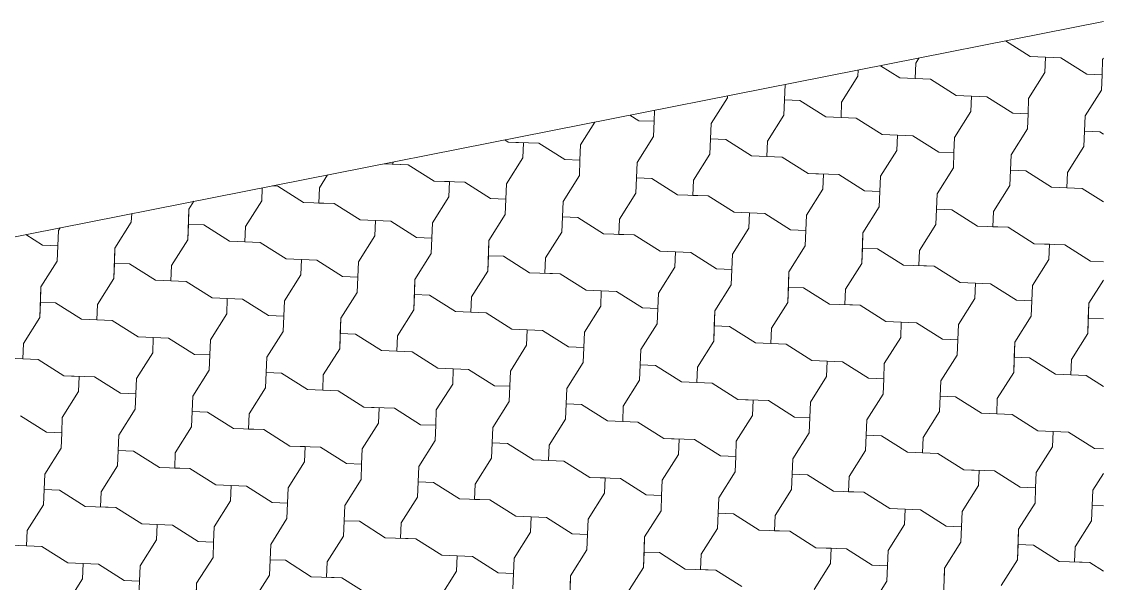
# Model space of a CAD drawing. Header units: metres. Extents: x -111189 to -108577, y -72951 to -72647.
# Drawn here: x -110723.061 to -110721.233, y -72940.274 to -72939.325 of the extents above; entities that cross this region are included whole.
import ezdxf

# ---------------------------------------------------------------- set-up
doc = ezdxf.new("R2010")
doc.units = ezdxf.units.M
doc.header["$MEASUREMENT"] = 0
doc.set_wipeout_variables(frame=1)
doc.linetypes.add('Dot & Dashed', pattern=[0.670278, 0.3175, -0.176389, 0, -0.176389])
doc.linetypes.add('Wipeout_Contour', pattern=[1, 0, -1])
doc.layers.add('Planta Piso -1_1_0', color=7, linetype='Continuous')
doc.layers.add('Planta Piso -1_1_02 - PASSEIOS', color=7, linetype='Continuous')

# ---------------------------------------------------------------- blocks, each defined once
blk = doc.blocks.new('*X139', base_point=(-110755.4355, -72968.689))
at = {"layer": 'Planta Piso -1_1_02 - PASSEIOS', "color": 253, "linetype": 'Continuous', "lineweight": 9, "ltscale": 1000}
for p, q in [((-110721.3979, -72939.3572), (-110721.3561, -72939.3835)), ((-110721.3979, -72939.3572), (-110721.3561, -72939.3835)), ((-110721.5499, -72939.3948), (-110721.5444, -72939.3861)), ((-110721.5499, -72939.3948), (-110721.5444, -72939.3861)), ((-110721.3561, -72939.3835), (-110721.3303, -72939.3845)), ((-110721.3561, -72939.3835), (-110721.3044, -72939.3856)), ((-110721.3313, -72939.4104), (-110721.3303, -72939.3845)), ((-110721.3044, -72939.3856), (-110721.2607, -72939.4132)), ((-110721.2338, -72939.3884), (-110721.2348, -72939.4142)), ((-110721.2338, -72939.3884), (-110721.2326, -72939.3865)), ((-110721.6475, -72939.4168), (-110721.6471, -72939.4063)), ((-110721.6475, -72939.4168), (-110721.6471, -72939.4063)), ((-110721.6096, -72939.3989), (-110721.5768, -72939.4196)), ((-110721.5499, -72939.3948), (-110721.551, -72939.4207)), ((-110721.5499, -72939.3948), (-110721.551, -72939.4207)), ((-110721.6751, -72939.4606), (-110721.6475, -72939.4168)), ((-110721.6751, -72939.4606), (-110721.6475, -72939.4168)), ((-110721.5768, -72939.4196), (-110721.5251, -72939.4217)), ((-110721.5251, -72939.4217), (-110721.551, -72939.4207)), ((-110721.5251, -72939.4217), (-110721.4813, -72939.4493)), ((-110721.5251, -72939.4217), (-110721.4813, -72939.4493)), ((-110721.3589, -72939.4542), (-110721.3313, -72939.4104)), ((-110721.2607, -72939.4132), (-110721.2348, -72939.4142)), ((-110721.2358, -72939.4401), (-110721.2348, -72939.4142)), ((-110721.2358, -72939.4401), (-110721.2348, -72939.4142)), ((-110721.7727, -72939.4826), (-110721.7706, -72939.4309)), ((-110721.7706, -72939.4309), (-110721.7716, -72939.4568)), ((-110721.7706, -72939.4309), (-110721.7705, -72939.4307)), ((-110721.7706, -72939.4309), (-110721.7705, -72939.4307)), ((-110721.2635, -72939.4838), (-110721.2358, -72939.4401)), ((-110721.2635, -72939.4838), (-110721.2358, -72939.4401)), ((-110721.8958, -72939.4967), (-110721.8681, -72939.453)), ((-110721.8958, -72939.4967), (-110721.8681, -72939.453)), ((-110721.8681, -72939.453), (-110721.868, -72939.45)), ((-110721.8681, -72939.453), (-110721.868, -72939.45)), ((-110721.7727, -72939.4826), (-110721.7716, -72939.4568)), ((-110721.7458, -72939.4578), (-110721.7716, -72939.4568)), ((-110721.7458, -72939.4578), (-110721.702, -72939.4854)), ((-110721.6751, -72939.4606), (-110721.6761, -72939.4865)), ((-110721.6751, -72939.4606), (-110721.6761, -72939.4865)), ((-110721.4813, -72939.4493), (-110721.4555, -72939.4503)), ((-110721.4813, -72939.4493), (-110721.4296, -72939.4514)), ((-110721.4565, -72939.4762), (-110721.4555, -72939.4503)), ((-110721.4296, -72939.4514), (-110721.3858, -72939.479)), ((-110721.3589, -72939.4542), (-110721.36, -72939.48)), ((-110722.0329, -72939.4825), (-110722.0182, -72939.4919)), ((-110721.9916, -72939.4744), (-110721.9923, -72939.4929)), ((-110721.8003, -72939.5264), (-110721.7727, -72939.4826)), ((-110721.8003, -72939.5264), (-110721.7727, -72939.4826)), ((-110721.4841, -72939.52), (-110721.4565, -72939.4762)), ((-110721.3858, -72939.479), (-110721.36, -72939.48)), ((-110721.361, -72939.5059), (-110721.36, -72939.48)), ((-110721.361, -72939.5059), (-110721.36, -72939.48)), ((-110722.1165, -72939.5328), (-110722.0921, -72939.4942)), ((-110722.0182, -72939.4919), (-110721.9923, -72939.4929)), ((-110721.9933, -72939.5188), (-110721.9923, -72939.4929)), ((-110721.9933, -72939.5188), (-110721.9923, -72939.4929)), ((-110721.8978, -72939.5484), (-110721.8958, -72939.4967)), ((-110721.8958, -72939.4967), (-110721.8968, -72939.5226)), ((-110721.702, -72939.4854), (-110721.6503, -72939.4875)), ((-110721.6503, -72939.4875), (-110721.6761, -72939.4865)), ((-110721.6503, -72939.4875), (-110721.6065, -72939.5151)), ((-110721.6503, -72939.4875), (-110721.6065, -72939.5151)), ((-110721.2655, -72939.5356), (-110721.2635, -72939.4838)), ((-110721.2635, -72939.4838), (-110721.2645, -72939.5097)), ((-110722.021, -72939.5625), (-110721.9933, -72939.5188)), ((-110722.021, -72939.5625), (-110721.9933, -72939.5188)), ((-110721.6065, -72939.5151), (-110721.5806, -72939.5161)), ((-110721.6065, -72939.5151), (-110721.5548, -72939.5172)), ((-110721.5817, -72939.542), (-110721.5806, -72939.5161)), ((-110721.5548, -72939.5172), (-110721.511, -72939.5448)), ((-110721.3886, -72939.5497), (-110721.361, -72939.5059)), ((-110721.3886, -72939.5497), (-110721.361, -72939.5059)), ((-110721.2655, -72939.5356), (-110721.2645, -72939.5097)), ((-110721.2386, -72939.5107), (-110721.2645, -72939.5097)), ((-110721.2386, -72939.5107), (-110721.2326, -72939.5145)), ((-110722.2446, -72939.5243), (-110722.2388, -72939.528)), ((-110722.2446, -72939.5243), (-110722.2388, -72939.528)), ((-110722.2388, -72939.528), (-110722.213, -72939.529)), ((-110722.2388, -72939.528), (-110722.1871, -72939.53)), ((-110722.214, -72939.5549), (-110722.213, -72939.529)), ((-110722.1871, -72939.53), (-110722.1433, -72939.5577)), ((-110722.1165, -72939.5328), (-110722.1175, -72939.5587)), ((-110721.8978, -72939.5484), (-110721.8968, -72939.5226)), ((-110721.8709, -72939.5236), (-110721.8968, -72939.5226)), ((-110721.8709, -72939.5236), (-110721.8272, -72939.5512)), ((-110721.8003, -72939.5264), (-110721.8013, -72939.5523)), ((-110721.8003, -72939.5264), (-110721.8013, -72939.5523)), ((-110721.4841, -72939.52), (-110721.4852, -72939.5458)), ((-110721.2931, -72939.5793), (-110721.2655, -72939.5356)), ((-110721.2931, -72939.5793), (-110721.2655, -72939.5356)), ((-110722.2416, -72939.5987), (-110722.214, -72939.5549)), ((-110721.9255, -72939.5922), (-110721.8978, -72939.5484)), ((-110721.9255, -72939.5922), (-110721.8978, -72939.5484)), ((-110721.8272, -72939.5512), (-110721.7755, -72939.5533)), ((-110721.7755, -72939.5533), (-110721.8013, -72939.5523)), ((-110721.7755, -72939.5533), (-110721.7317, -72939.5809)), ((-110721.7755, -72939.5533), (-110721.7317, -72939.5809)), ((-110721.6093, -72939.5858), (-110721.5817, -72939.542)), ((-110721.511, -72939.5448), (-110721.4852, -72939.5458)), ((-110721.4862, -72939.5717), (-110721.4852, -72939.5458)), ((-110721.4862, -72939.5717), (-110721.4852, -72939.5458)), ((-110721.3907, -72939.6014), (-110721.3886, -72939.5497)), ((-110721.3886, -72939.5497), (-110721.3897, -72939.5755)), ((-110722.4484, -72939.5646), (-110722.4078, -72939.5662)), ((-110722.4335, -72939.5616), (-110722.4336, -72939.5651)), ((-110722.4335, -72939.5616), (-110722.4336, -72939.5651)), ((-110722.4078, -72939.5662), (-110722.4336, -72939.5651)), ((-110722.4078, -72939.5662), (-110722.364, -72939.5938)), ((-110722.4078, -72939.5662), (-110722.364, -72939.5938)), ((-110722.1433, -72939.5577), (-110722.1175, -72939.5587)), ((-110722.1185, -72939.5846), (-110722.1175, -72939.5587)), ((-110722.1185, -72939.5846), (-110722.1175, -72939.5587)), ((-110722.023, -72939.6143), (-110722.021, -72939.5625)), ((-110722.021, -72939.5625), (-110722.022, -72939.5884)), ((-110721.5138, -72939.6155), (-110721.4862, -72939.5717)), ((-110721.5138, -72939.6155), (-110721.4862, -72939.5717)), ((-110722.5578, -72939.6051), (-110722.5441, -72939.5835)), ((-110722.5578, -72939.6051), (-110722.5441, -72939.5835)), ((-110722.1461, -72939.6283), (-110722.1185, -72939.5846)), ((-110722.1461, -72939.6283), (-110722.1185, -72939.5846)), ((-110722.023, -72939.6143), (-110722.022, -72939.5884)), ((-110721.9961, -72939.5894), (-110722.022, -72939.5884)), ((-110721.9961, -72939.5894), (-110721.9524, -72939.6171)), ((-110721.9255, -72939.5922), (-110721.9265, -72939.6181)), ((-110721.9255, -72939.5922), (-110721.9265, -72939.6181)), ((-110721.7317, -72939.5809), (-110721.7058, -72939.582)), ((-110721.7317, -72939.5809), (-110721.68, -72939.583)), ((-110721.7068, -72939.6078), (-110721.7058, -72939.582)), ((-110721.68, -72939.583), (-110721.6362, -72939.6106)), ((-110721.6093, -72939.5858), (-110721.6103, -72939.6116)), ((-110721.3907, -72939.6014), (-110721.3897, -72939.5755)), ((-110721.3638, -72939.5765), (-110721.3897, -72939.5755)), ((-110721.3638, -72939.5765), (-110721.32, -72939.6042)), ((-110721.2931, -72939.5793), (-110721.2942, -72939.6052)), ((-110721.2931, -72939.5793), (-110721.2942, -72939.6052)), ((-110722.6553, -72939.6271), (-110722.6545, -72939.6052)), ((-110722.6553, -72939.6271), (-110722.6545, -72939.6052)), ((-110722.6284, -72939.6023), (-110722.6376, -72939.6019)), ((-110722.6284, -72939.6023), (-110722.5847, -72939.6299)), ((-110722.5578, -72939.6051), (-110722.5588, -72939.631)), ((-110722.5578, -72939.6051), (-110722.5588, -72939.631)), ((-110722.364, -72939.5938), (-110722.3381, -72939.5948)), ((-110722.364, -72939.5938), (-110722.3123, -72939.5959)), ((-110722.3392, -72939.6207), (-110722.3381, -72939.5948)), ((-110722.3123, -72939.5959), (-110722.2685, -72939.6235)), ((-110722.2416, -72939.5987), (-110722.2427, -72939.6245)), ((-110721.7345, -72939.6516), (-110721.7068, -72939.6078)), ((-110721.6362, -72939.6106), (-110721.6103, -72939.6116)), ((-110721.4183, -72939.6451), (-110721.3907, -72939.6014)), ((-110721.4183, -72939.6451), (-110721.3907, -72939.6014)), ((-110721.32, -72939.6042), (-110721.2683, -72939.6062)), ((-110721.2683, -72939.6062), (-110721.2942, -72939.6052)), ((-110721.2683, -72939.6062), (-110721.2326, -72939.6288)), ((-110721.2683, -72939.6062), (-110721.2326, -72939.6288)), ((-110722.7785, -72939.6412), (-110722.7702, -72939.6281)), ((-110722.7785, -72939.6412), (-110722.7702, -72939.6281)), ((-110722.683, -72939.6709), (-110722.6553, -72939.6271)), ((-110722.683, -72939.6709), (-110722.6553, -72939.6271)), ((-110722.3668, -72939.6645), (-110722.3392, -72939.6207)), ((-110722.2685, -72939.6235), (-110722.2427, -72939.6245)), ((-110722.2437, -72939.6504), (-110722.2427, -72939.6245)), ((-110722.2437, -72939.6504), (-110722.2427, -72939.6245)), ((-110722.1482, -72939.6801), (-110722.1461, -72939.6283)), ((-110722.1461, -72939.6283), (-110722.1472, -72939.6542)), ((-110722.0506, -72939.658), (-110722.023, -72939.6143)), ((-110722.0506, -72939.658), (-110722.023, -72939.6143)), ((-110721.9524, -72939.6171), (-110721.9006, -72939.6191)), ((-110721.9006, -72939.6191), (-110721.9265, -72939.6181)), ((-110721.9006, -72939.6191), (-110721.8569, -72939.6467)), ((-110721.9006, -72939.6191), (-110721.8569, -72939.6467)), ((-110721.6114, -72939.6375), (-110721.6103, -72939.6116)), ((-110721.6114, -72939.6375), (-110721.6103, -72939.6116)), ((-110721.5159, -72939.6672), (-110721.5138, -72939.6155)), ((-110721.5138, -72939.6155), (-110721.5148, -72939.6413)), ((-110722.7805, -72939.6929), (-110722.7785, -72939.6412)), ((-110722.7785, -72939.6412), (-110722.7795, -72939.6671)), ((-110722.5847, -72939.6299), (-110722.533, -72939.632)), ((-110722.533, -72939.632), (-110722.5588, -72939.631)), ((-110722.533, -72939.632), (-110722.4892, -72939.6596)), ((-110722.533, -72939.632), (-110722.4892, -72939.6596)), ((-110721.8569, -72939.6467), (-110721.831, -72939.6478)), ((-110721.8569, -72939.6467), (-110721.8051, -72939.6488)), ((-110721.832, -72939.6736), (-110721.831, -72939.6478)), ((-110721.639, -72939.6813), (-110721.6114, -72939.6375)), ((-110721.639, -72939.6813), (-110721.6114, -72939.6375)), ((-110721.5159, -72939.6672), (-110721.5148, -72939.6413)), ((-110721.489, -72939.6423), (-110721.5148, -72939.6413)), ((-110721.489, -72939.6423), (-110721.4452, -72939.67)), ((-110721.4183, -72939.6451), (-110721.4193, -72939.671)), ((-110721.4183, -72939.6451), (-110721.4193, -72939.671)), ((-110722.9036, -72939.707), (-110722.876, -72939.6632)), ((-110722.9036, -72939.707), (-110722.876, -72939.6632)), ((-110722.876, -72939.6632), (-110722.8754, -72939.6489)), ((-110722.876, -72939.6632), (-110722.8754, -72939.6489)), ((-110722.4892, -72939.6596), (-110722.4633, -72939.6606)), ((-110722.4892, -72939.6596), (-110722.4375, -72939.6617)), ((-110722.4643, -72939.6865), (-110722.4633, -72939.6606)), ((-110722.4375, -72939.6617), (-110722.3937, -72939.6893)), ((-110722.3668, -72939.6645), (-110722.3678, -72939.6903)), ((-110722.2713, -72939.6941), (-110722.2437, -72939.6504)), ((-110722.2713, -72939.6941), (-110722.2437, -72939.6504)), ((-110722.1482, -72939.6801), (-110722.1472, -72939.6542)), ((-110722.1213, -72939.6552), (-110722.1472, -72939.6542)), ((-110722.1213, -72939.6552), (-110722.0775, -72939.6829)), ((-110722.0506, -72939.658), (-110722.0517, -72939.6839)), ((-110722.0506, -72939.658), (-110722.0517, -72939.6839)), ((-110721.8051, -72939.6488), (-110721.7614, -72939.6764)), ((-110721.7345, -72939.6516), (-110721.7355, -72939.6774)), ((-110723.0544, -72939.6842), (-110723.026, -72939.7022)), ((-110722.9991, -72939.6773), (-110723.0002, -72939.7032)), ((-110722.9991, -72939.6773), (-110722.9962, -72939.6727)), ((-110722.7805, -72939.6929), (-110722.7795, -72939.6671)), ((-110722.7536, -72939.6681), (-110722.7795, -72939.6671)), ((-110722.7536, -72939.6681), (-110722.7099, -72939.6957)), ((-110722.683, -72939.6709), (-110722.684, -72939.6968)), ((-110722.683, -72939.6709), (-110722.684, -72939.6968)), ((-110722.1758, -72939.7238), (-110722.1482, -72939.6801)), ((-110722.1758, -72939.7238), (-110722.1482, -72939.6801)), ((-110722.0775, -72939.6829), (-110722.0258, -72939.6849)), ((-110722.0258, -72939.6849), (-110722.0517, -72939.6839)), ((-110721.8597, -72939.7174), (-110721.832, -72939.6736)), ((-110721.7614, -72939.6764), (-110721.7355, -72939.6774)), ((-110721.7365, -72939.7033), (-110721.7355, -72939.6774)), ((-110721.7365, -72939.7033), (-110721.7355, -72939.6774)), ((-110721.641, -72939.733), (-110721.639, -72939.6813)), ((-110721.639, -72939.6813), (-110721.64, -72939.7071)), ((-110721.5435, -72939.711), (-110721.5159, -72939.6672)), ((-110721.5435, -72939.711), (-110721.5159, -72939.6672)), ((-110721.4452, -72939.67), (-110721.3935, -72939.672)), ((-110721.3935, -72939.672), (-110721.4193, -72939.671)), ((-110721.3935, -72939.672), (-110721.3497, -72939.6997)), ((-110721.3935, -72939.672), (-110721.3497, -72939.6997)), ((-110723.026, -72939.7022), (-110723.0002, -72939.7032)), ((-110722.8081, -72939.7367), (-110722.7805, -72939.6929)), ((-110722.8081, -72939.7367), (-110722.7805, -72939.6929)), ((-110722.7099, -72939.6957), (-110722.6581, -72939.6978)), ((-110722.6581, -72939.6978), (-110722.684, -72939.6968)), ((-110722.6581, -72939.6978), (-110722.6144, -72939.7254)), ((-110722.6581, -72939.6978), (-110722.6144, -72939.7254)), ((-110722.492, -72939.7303), (-110722.4643, -72939.6865)), ((-110722.3937, -72939.6893), (-110722.3678, -72939.6903)), ((-110722.3689, -72939.7162), (-110722.3678, -72939.6903)), ((-110722.3689, -72939.7162), (-110722.3678, -72939.6903)), ((-110722.2734, -72939.7459), (-110722.2713, -72939.6941)), ((-110722.2713, -72939.6941), (-110722.2723, -72939.72)), ((-110722.0258, -72939.6849), (-110721.982, -72939.7125)), ((-110722.0258, -72939.6849), (-110721.982, -72939.7125)), ((-110721.3497, -72939.6997), (-110721.3239, -72939.7007)), ((-110721.3497, -72939.6997), (-110721.298, -72939.7017)), ((-110721.3249, -72939.7266), (-110721.3239, -72939.7007)), ((-110721.298, -72939.7017), (-110721.2542, -72939.7294)), ((-110723.0012, -72939.7291), (-110723.0002, -72939.7032)), ((-110723.0012, -72939.7291), (-110723.0002, -72939.7032)), ((-110722.9057, -72939.7587), (-110722.9036, -72939.707)), ((-110722.9036, -72939.707), (-110722.9047, -72939.7329)), ((-110722.3965, -72939.76), (-110722.3689, -72939.7162)), ((-110722.3965, -72939.76), (-110722.3689, -72939.7162)), ((-110722.2734, -72939.7459), (-110722.2723, -72939.72)), ((-110722.2465, -72939.721), (-110722.2723, -72939.72)), ((-110721.982, -72939.7125), (-110721.9562, -72939.7136)), ((-110721.982, -72939.7125), (-110721.9303, -72939.7146)), ((-110721.9572, -72939.7394), (-110721.9562, -72939.7136)), ((-110721.9303, -72939.7146), (-110721.8865, -72939.7422)), ((-110721.8597, -72939.7174), (-110721.8607, -72939.7433)), ((-110721.7642, -72939.7471), (-110721.7365, -72939.7033)), ((-110721.7642, -72939.7471), (-110721.7365, -72939.7033)), ((-110721.641, -72939.733), (-110721.64, -72939.7071)), ((-110721.6142, -72939.7082), (-110721.64, -72939.7071)), ((-110721.6142, -72939.7082), (-110721.5704, -72939.7358)), ((-110721.5435, -72939.711), (-110721.5445, -72939.7368)), ((-110721.5435, -72939.711), (-110721.5445, -72939.7368)), ((-110723.0288, -72939.7728), (-110723.0012, -72939.7291)), ((-110723.0288, -72939.7728), (-110723.0012, -72939.7291)), ((-110722.9057, -72939.7587), (-110722.9047, -72939.7329)), ((-110722.8788, -72939.7339), (-110722.9047, -72939.7329)), ((-110722.8788, -72939.7339), (-110722.835, -72939.7615)), ((-110722.8081, -72939.7367), (-110722.8092, -72939.7626)), ((-110722.8081, -72939.7367), (-110722.8092, -72939.7626)), ((-110722.6144, -72939.7254), (-110722.5885, -72939.7264)), ((-110722.6144, -72939.7254), (-110722.5626, -72939.7275)), ((-110722.5895, -72939.7523), (-110722.5885, -72939.7264)), ((-110722.5626, -72939.7275), (-110722.5189, -72939.7551)), ((-110722.492, -72939.7303), (-110722.493, -72939.7561)), ((-110722.2465, -72939.721), (-110722.2027, -72939.7487)), ((-110722.1758, -72939.7238), (-110722.1768, -72939.7497)), ((-110722.1758, -72939.7238), (-110722.1768, -72939.7497)), ((-110721.6687, -72939.7768), (-110721.641, -72939.733)), ((-110721.6687, -72939.7768), (-110721.641, -72939.733)), ((-110721.5704, -72939.7358), (-110721.5187, -72939.7378)), ((-110721.5187, -72939.7378), (-110721.5445, -72939.7368)), ((-110721.5187, -72939.7378), (-110721.4749, -72939.7655)), ((-110721.5187, -72939.7378), (-110721.4749, -72939.7655)), ((-110721.3525, -72939.7703), (-110721.3249, -72939.7266)), ((-110721.2542, -72939.7294), (-110721.2326, -72939.7302)), ((-110722.6172, -72939.7961), (-110722.5895, -72939.7523)), ((-110722.5189, -72939.7551), (-110722.493, -72939.7561)), ((-110722.494, -72939.782), (-110722.493, -72939.7561)), ((-110722.494, -72939.782), (-110722.493, -72939.7561)), ((-110722.301, -72939.7896), (-110722.2734, -72939.7459)), ((-110722.301, -72939.7896), (-110722.2734, -72939.7459)), ((-110722.2027, -72939.7487), (-110722.151, -72939.7507)), ((-110722.151, -72939.7507), (-110722.1768, -72939.7497)), ((-110722.151, -72939.7507), (-110722.1072, -72939.7784)), ((-110722.151, -72939.7507), (-110722.1072, -72939.7784)), ((-110721.9848, -72939.7832), (-110721.9572, -72939.7394)), ((-110721.8865, -72939.7422), (-110721.8607, -72939.7433)), ((-110721.8617, -72939.7691), (-110721.8607, -72939.7433)), ((-110721.8617, -72939.7691), (-110721.8607, -72939.7433)), ((-110721.7662, -72939.7988), (-110721.7642, -72939.7471)), ((-110721.7642, -72939.7471), (-110721.7652, -72939.7729)), ((-110723.0309, -72939.8245), (-110723.0288, -72939.7728)), ((-110723.0288, -72939.7728), (-110723.0298, -72939.7987)), ((-110722.9333, -72939.8025), (-110722.9057, -72939.7587)), ((-110722.9333, -72939.8025), (-110722.9057, -72939.7587)), ((-110722.835, -72939.7615), (-110722.7833, -72939.7636)), ((-110722.7833, -72939.7636), (-110722.8092, -72939.7626)), ((-110722.7833, -72939.7636), (-110722.7395, -72939.7912)), ((-110722.7833, -72939.7636), (-110722.7395, -72939.7912)), ((-110722.3985, -72939.8117), (-110722.3965, -72939.76)), ((-110722.3965, -72939.76), (-110722.3975, -72939.7858)), ((-110721.8893, -72939.8129), (-110721.8617, -72939.7691)), ((-110721.8893, -72939.8129), (-110721.8617, -72939.7691)), ((-110721.7662, -72939.7988), (-110721.7652, -72939.7729)), ((-110721.7393, -72939.774), (-110721.7652, -72939.7729)), ((-110721.7393, -72939.774), (-110721.6956, -72939.8016)), ((-110721.4749, -72939.7655), (-110721.449, -72939.7665)), ((-110721.4749, -72939.7655), (-110721.4232, -72939.7675)), ((-110721.4501, -72939.7924), (-110721.449, -72939.7665)), ((-110721.4232, -72939.7675), (-110721.3794, -72939.7952)), ((-110721.3525, -72939.7703), (-110721.3535, -72939.7962)), ((-110721.257, -72939.8), (-110721.2326, -72939.7613)), ((-110721.257, -72939.8), (-110721.2326, -72939.7613)), ((-110722.7395, -72939.7912), (-110722.7137, -72939.7923)), ((-110722.7395, -72939.7912), (-110722.6878, -72939.7933)), ((-110722.7147, -72939.8181), (-110722.7137, -72939.7923)), ((-110722.6878, -72939.7933), (-110722.644, -72939.8209)), ((-110722.5217, -72939.8258), (-110722.494, -72939.782)), ((-110722.5217, -72939.8258), (-110722.494, -72939.782)), ((-110722.3985, -72939.8117), (-110722.3975, -72939.7858)), ((-110722.3717, -72939.7868), (-110722.3975, -72939.7858)), ((-110722.3717, -72939.7868), (-110722.3279, -72939.8145)), ((-110722.301, -72939.7896), (-110722.302, -72939.8155)), ((-110722.301, -72939.7896), (-110722.302, -72939.8155)), ((-110722.1072, -72939.7784), (-110722.0814, -72939.7794)), ((-110722.1072, -72939.7784), (-110722.0555, -72939.7804)), ((-110722.0824, -72939.8052), (-110722.0814, -72939.7794)), ((-110722.0555, -72939.7804), (-110722.0117, -72939.808)), ((-110721.9848, -72939.7832), (-110721.9859, -72939.8091)), ((-110721.6687, -72939.7768), (-110721.6697, -72939.8026)), ((-110721.6687, -72939.7768), (-110721.6697, -72939.8026)), ((-110721.4777, -72939.8361), (-110721.4501, -72939.7924)), ((-110723.0309, -72939.8245), (-110723.0298, -72939.7987)), ((-110723.004, -72939.7997), (-110723.0298, -72939.7987)), ((-110723.004, -72939.7997), (-110722.9602, -72939.8273)), ((-110722.9333, -72939.8025), (-110722.9343, -72939.8284)), ((-110722.9333, -72939.8025), (-110722.9343, -72939.8284)), ((-110722.6172, -72939.7961), (-110722.6182, -72939.8219)), ((-110722.4262, -72939.8554), (-110722.3985, -72939.8117)), ((-110722.4262, -72939.8554), (-110722.3985, -72939.8117)), ((-110722.11, -72939.849), (-110722.0824, -72939.8052)), ((-110722.0117, -72939.808), (-110721.9859, -72939.8091)), ((-110721.9869, -72939.8349), (-110721.9859, -72939.8091)), ((-110721.9869, -72939.8349), (-110721.9859, -72939.8091)), ((-110721.7939, -72939.8426), (-110721.7662, -72939.7988)), ((-110721.7939, -72939.8426), (-110721.7662, -72939.7988)), ((-110721.6956, -72939.8016), (-110721.6438, -72939.8036)), ((-110721.6438, -72939.8036), (-110721.6697, -72939.8026)), ((-110721.6438, -72939.8036), (-110721.6001, -72939.8313)), ((-110721.6438, -72939.8036), (-110721.6001, -72939.8313)), ((-110721.3794, -72939.7952), (-110721.3535, -72939.7962)), ((-110721.3546, -72939.822), (-110721.3535, -72939.7962)), ((-110721.3546, -72939.822), (-110721.3535, -72939.7962)), ((-110721.2591, -72939.8517), (-110721.257, -72939.8)), ((-110721.257, -72939.8), (-110721.258, -72939.8259)), ((-110723.0585, -72939.8683), (-110723.0309, -72939.8245)), ((-110723.0585, -72939.8683), (-110723.0309, -72939.8245)), ((-110722.9602, -72939.8273), (-110722.9085, -72939.8294)), ((-110722.9085, -72939.8294), (-110722.9343, -72939.8284)), ((-110722.9085, -72939.8294), (-110722.8647, -72939.857)), ((-110722.9085, -72939.8294), (-110722.8647, -72939.857)), ((-110722.7423, -72939.8619), (-110722.7147, -72939.8181)), ((-110722.644, -72939.8209), (-110722.6182, -72939.8219)), ((-110722.6192, -72939.8478), (-110722.6182, -72939.8219)), ((-110722.6192, -72939.8478), (-110722.6182, -72939.8219)), ((-110722.5237, -72939.8775), (-110722.5217, -72939.8258)), ((-110722.5217, -72939.8258), (-110722.5227, -72939.8516)), ((-110722.3279, -72939.8145), (-110722.2762, -72939.8165)), ((-110722.2762, -72939.8165), (-110722.302, -72939.8155)), ((-110722.2762, -72939.8165), (-110722.2324, -72939.8442)), ((-110722.2762, -72939.8165), (-110722.2324, -72939.8442)), ((-110721.8914, -72939.8646), (-110721.8893, -72939.8129)), ((-110721.8893, -72939.8129), (-110721.8904, -72939.8387)), ((-110721.3822, -72939.8658), (-110721.3546, -72939.822)), ((-110721.3822, -72939.8658), (-110721.3546, -72939.822)), ((-110721.2591, -72939.8517), (-110721.258, -72939.8259)), ((-110721.2326, -72939.8269), (-110721.258, -72939.8259)), ((-110722.6468, -72939.8916), (-110722.6192, -72939.8478)), ((-110722.6468, -72939.8916), (-110722.6192, -72939.8478)), ((-110722.2324, -72939.8442), (-110722.2065, -72939.8452)), ((-110722.2324, -72939.8442), (-110722.1807, -72939.8462)), ((-110722.2076, -72939.871), (-110722.2065, -72939.8452)), ((-110722.1807, -72939.8462), (-110722.1369, -72939.8738)), ((-110722.0145, -72939.8787), (-110721.9869, -72939.8349)), ((-110722.0145, -72939.8787), (-110721.9869, -72939.8349)), ((-110721.8914, -72939.8646), (-110721.8904, -72939.8387)), ((-110721.8645, -72939.8398), (-110721.8904, -72939.8387)), ((-110721.8645, -72939.8398), (-110721.8207, -72939.8674)), ((-110721.7939, -72939.8426), (-110721.7949, -72939.8684)), ((-110721.7939, -72939.8426), (-110721.7949, -72939.8684)), ((-110721.6001, -72939.8313), (-110721.5742, -72939.8323)), ((-110721.6001, -72939.8313), (-110721.5483, -72939.8333)), ((-110721.5752, -72939.8582), (-110721.5742, -72939.8323)), ((-110721.5483, -72939.8333), (-110721.5046, -72939.861)), ((-110721.4777, -72939.8361), (-110721.4787, -72939.862)), ((-110722.8647, -72939.857), (-110722.8389, -72939.8581)), ((-110722.8647, -72939.857), (-110722.813, -72939.8591)), ((-110722.8399, -72939.8839), (-110722.8389, -72939.8581)), ((-110722.813, -72939.8591), (-110722.7692, -72939.8867)), ((-110722.7423, -72939.8619), (-110722.7434, -72939.8877)), ((-110722.5237, -72939.8775), (-110722.5227, -72939.8516)), ((-110722.4968, -72939.8526), (-110722.5227, -72939.8516)), ((-110722.4968, -72939.8526), (-110722.4531, -72939.8803)), ((-110722.4262, -72939.8554), (-110722.4272, -72939.8813)), ((-110722.4262, -72939.8554), (-110722.4272, -72939.8813)), ((-110722.11, -72939.849), (-110722.111, -72939.8749)), ((-110721.919, -72939.9084), (-110721.8914, -72939.8646)), ((-110721.919, -72939.9084), (-110721.8914, -72939.8646)), ((-110721.6029, -72939.9019), (-110721.5752, -72939.8582)), ((-110721.5046, -72939.861), (-110721.4787, -72939.862)), ((-110721.4797, -72939.8879), (-110721.4787, -72939.862)), ((-110721.4797, -72939.8879), (-110721.4787, -72939.862)), ((-110721.3842, -72939.9175), (-110721.3822, -72939.8658)), ((-110721.3822, -72939.8658), (-110721.3832, -72939.8917)), ((-110721.2867, -72939.8955), (-110721.2591, -72939.8517)), ((-110721.2867, -72939.8955), (-110721.2591, -72939.8517)), ((-110723.0585, -72939.8683), (-110723.0595, -72939.8942)), ((-110723.0585, -72939.8683), (-110723.0595, -72939.8942)), ((-110722.8675, -72939.9277), (-110722.8399, -72939.8839)), ((-110722.5514, -72939.9213), (-110722.5237, -72939.8775)), ((-110722.5514, -72939.9213), (-110722.5237, -72939.8775)), ((-110722.4531, -72939.8803), (-110722.4013, -72939.8823)), ((-110722.4013, -72939.8823), (-110722.4272, -72939.8813)), ((-110722.4013, -72939.8823), (-110722.3576, -72939.91)), ((-110722.4013, -72939.8823), (-110722.3576, -72939.91)), ((-110722.2352, -72939.9148), (-110722.2076, -72939.871)), ((-110722.1369, -72939.8738), (-110722.111, -72939.8749)), ((-110722.1121, -72939.9007), (-110722.111, -72939.8749)), ((-110722.1121, -72939.9007), (-110722.111, -72939.8749)), ((-110722.0166, -72939.9304), (-110722.0145, -72939.8787)), ((-110722.0145, -72939.8787), (-110722.0155, -72939.9046)), ((-110721.8207, -72939.8674), (-110721.769, -72939.8695)), ((-110721.769, -72939.8695), (-110721.7949, -72939.8684)), ((-110721.769, -72939.8695), (-110721.7252, -72939.8971)), ((-110721.769, -72939.8695), (-110721.7252, -72939.8971)), ((-110723.0854, -72939.8932), (-110723.0337, -72939.8952)), ((-110723.0337, -72939.8952), (-110723.0595, -72939.8942)), ((-110723.0337, -72939.8952), (-110722.9899, -72939.9228)), ((-110723.0337, -72939.8952), (-110722.9899, -72939.9228)), ((-110722.7692, -72939.8867), (-110722.7434, -72939.8877)), ((-110722.7444, -72939.9136), (-110722.7434, -72939.8877)), ((-110722.7444, -72939.9136), (-110722.7434, -72939.8877)), ((-110722.6489, -72939.9433), (-110722.6468, -72939.8916)), ((-110722.6468, -72939.8916), (-110722.6479, -72939.9174)), ((-110722.1397, -72939.9445), (-110722.1121, -72939.9007)), ((-110722.1397, -72939.9445), (-110722.1121, -72939.9007)), ((-110721.7252, -72939.8971), (-110721.6994, -72939.8981)), ((-110721.7252, -72939.8971), (-110721.6735, -72939.8991)), ((-110721.7004, -72939.924), (-110721.6994, -72939.8981)), ((-110721.6735, -72939.8991), (-110721.6298, -72939.9268)), ((-110721.6029, -72939.9019), (-110721.6039, -72939.9278)), ((-110721.5074, -72939.9316), (-110721.4797, -72939.8879)), ((-110721.5074, -72939.9316), (-110721.4797, -72939.8879)), ((-110721.3842, -72939.9175), (-110721.3832, -72939.8917)), ((-110721.3574, -72939.8927), (-110721.3832, -72939.8917)), ((-110721.3574, -72939.8927), (-110721.3136, -72939.9203)), ((-110721.2867, -72939.8955), (-110721.2877, -72939.9214)), ((-110721.2867, -72939.8955), (-110721.2877, -72939.9214)), ((-110722.772, -72939.9574), (-110722.7444, -72939.9136)), ((-110722.772, -72939.9574), (-110722.7444, -72939.9136)), ((-110722.6489, -72939.9433), (-110722.6479, -72939.9174)), ((-110722.622, -72939.9185), (-110722.6479, -72939.9174)), ((-110722.622, -72939.9185), (-110722.5782, -72939.9461)), ((-110722.5514, -72939.9213), (-110722.5524, -72939.9471)), ((-110722.5514, -72939.9213), (-110722.5524, -72939.9471)), ((-110722.3576, -72939.91), (-110722.3317, -72939.911)), ((-110722.3576, -72939.91), (-110722.3058, -72939.912)), ((-110722.3327, -72939.9369), (-110722.3317, -72939.911)), ((-110722.3058, -72939.912), (-110722.2621, -72939.9397)), ((-110722.2352, -72939.9148), (-110722.2362, -72939.9407)), ((-110722.0166, -72939.9304), (-110722.0155, -72939.9046)), ((-110721.9897, -72939.9056), (-110722.0155, -72939.9046)), ((-110721.9897, -72939.9056), (-110721.9459, -72939.9332)), ((-110721.919, -72939.9084), (-110721.9201, -72939.9342)), ((-110721.919, -72939.9084), (-110721.9201, -72939.9342)), ((-110721.4119, -72939.9613), (-110721.3842, -72939.9175)), ((-110721.4119, -72939.9613), (-110721.3842, -72939.9175)), ((-110721.3136, -72939.9203), (-110721.2619, -72939.9224)), ((-110721.2619, -72939.9224), (-110721.2877, -72939.9214)), ((-110722.9899, -72939.9228), (-110722.964, -72939.9239)), ((-110722.9899, -72939.9228), (-110722.9382, -72939.9249)), ((-110722.9651, -72939.9497), (-110722.964, -72939.9239)), ((-110722.9382, -72939.9249), (-110722.8944, -72939.9525)), ((-110722.8675, -72939.9277), (-110722.8685, -72939.9535)), ((-110722.3604, -72939.9806), (-110722.3327, -72939.9369)), ((-110722.2621, -72939.9397), (-110722.2362, -72939.9407)), ((-110722.0442, -72939.9742), (-110722.0166, -72939.9304)), ((-110722.0442, -72939.9742), (-110722.0166, -72939.9304)), ((-110721.9459, -72939.9332), (-110721.8942, -72939.9353)), ((-110721.8942, -72939.9353), (-110721.9201, -72939.9342)), ((-110721.8942, -72939.9353), (-110721.8504, -72939.9629)), ((-110721.8942, -72939.9353), (-110721.8504, -72939.9629)), ((-110721.728, -72939.9677), (-110721.7004, -72939.924)), ((-110721.6298, -72939.9268), (-110721.6039, -72939.9278)), ((-110721.6049, -72939.9537), (-110721.6039, -72939.9278)), ((-110721.6049, -72939.9537), (-110721.6039, -72939.9278)), ((-110721.5094, -72939.9833), (-110721.5074, -72939.9316)), ((-110721.5074, -72939.9316), (-110721.5084, -72939.9575)), ((-110721.2619, -72939.9224), (-110721.2326, -72939.9409)), ((-110721.2619, -72939.9224), (-110721.2326, -72939.9409)), ((-110722.9927, -72939.9935), (-110722.9651, -72939.9497)), ((-110722.8944, -72939.9525), (-110722.8685, -72939.9535)), ((-110722.8696, -72939.9794), (-110722.8685, -72939.9535)), ((-110722.8696, -72939.9794), (-110722.8685, -72939.9535)), ((-110722.7741, -72940.0091), (-110722.772, -72939.9574)), ((-110722.772, -72939.9574), (-110722.773, -72939.9832)), ((-110722.6765, -72939.9871), (-110722.6489, -72939.9433)), ((-110722.6765, -72939.9871), (-110722.6489, -72939.9433)), ((-110722.5782, -72939.9461), (-110722.5265, -72939.9481)), ((-110722.5265, -72939.9481), (-110722.5524, -72939.9471)), ((-110722.5265, -72939.9481), (-110722.4827, -72939.9758)), ((-110722.5265, -72939.9481), (-110722.4827, -72939.9758)), ((-110722.2372, -72939.9665), (-110722.2362, -72939.9407)), ((-110722.2372, -72939.9665), (-110722.2362, -72939.9407)), ((-110722.1417, -72939.9962), (-110722.1397, -72939.9445)), ((-110722.1397, -72939.9445), (-110722.1407, -72939.9704)), ((-110721.6326, -72939.9974), (-110721.6049, -72939.9537)), ((-110721.6326, -72939.9974), (-110721.6049, -72939.9537)), ((-110721.5094, -72939.9833), (-110721.5084, -72939.9575)), ((-110721.4825, -72939.9585), (-110721.5084, -72939.9575)), ((-110721.4825, -72939.9585), (-110721.4388, -72939.9861)), ((-110722.4827, -72939.9758), (-110722.4569, -72939.9768)), ((-110722.4827, -72939.9758), (-110722.431, -72939.9778)), ((-110722.4579, -72940.0027), (-110722.4569, -72939.9768)), ((-110722.2649, -72940.0103), (-110722.2372, -72939.9665)), ((-110722.2649, -72940.0103), (-110722.2372, -72939.9665)), ((-110722.1417, -72939.9962), (-110722.1407, -72939.9704)), ((-110722.1149, -72939.9714), (-110722.1407, -72939.9704)), ((-110722.1149, -72939.9714), (-110722.0711, -72939.999)), ((-110722.0442, -72939.9742), (-110722.0452, -72940)), ((-110722.0442, -72939.9742), (-110722.0452, -72940)), ((-110721.8504, -72939.9629), (-110721.8246, -72939.9639)), ((-110721.8504, -72939.9629), (-110721.7987, -72939.9649)), ((-110721.8256, -72939.9898), (-110721.8246, -72939.9639)), ((-110721.7987, -72939.9649), (-110721.7549, -72939.9926)), ((-110721.728, -72939.9677), (-110721.7291, -72939.9936)), ((-110721.4119, -72939.9613), (-110721.4129, -72939.9872)), ((-110721.4119, -72939.9613), (-110721.4129, -72939.9872)), ((-110723.0633, -72939.9907), (-110723.0196, -72940.0183)), ((-110722.9927, -72939.9935), (-110722.9937, -72940.0194)), ((-110722.8972, -72940.0232), (-110722.8696, -72939.9794)), ((-110722.8972, -72940.0232), (-110722.8696, -72939.9794)), ((-110722.7741, -72940.0091), (-110722.773, -72939.9832)), ((-110722.7472, -72939.9843), (-110722.773, -72939.9832)), ((-110722.7472, -72939.9843), (-110722.7034, -72940.0119)), ((-110722.6765, -72939.9871), (-110722.6776, -72940.0129)), ((-110722.6765, -72939.9871), (-110722.6776, -72940.0129)), ((-110722.431, -72939.9778), (-110722.3873, -72940.0055)), ((-110722.3604, -72939.9806), (-110722.3614, -72940.0065)), ((-110721.8532, -72940.0336), (-110721.8256, -72939.9898)), ((-110721.7549, -72939.9926), (-110721.7291, -72939.9936)), ((-110721.7301, -72940.0195), (-110721.7291, -72939.9936)), ((-110721.7301, -72940.0195), (-110721.7291, -72939.9936)), ((-110721.5371, -72940.0271), (-110721.5094, -72939.9833)), ((-110721.5371, -72940.0271), (-110721.5094, -72939.9833)), ((-110721.4388, -72939.9861), (-110721.387, -72939.9882)), ((-110721.387, -72939.9882), (-110721.4129, -72939.9872)), ((-110721.387, -72939.9882), (-110721.3433, -72940.0158)), ((-110721.387, -72939.9882), (-110721.3433, -72940.0158)), ((-110722.8017, -72940.0529), (-110722.7741, -72940.0091)), ((-110722.8017, -72940.0529), (-110722.7741, -72940.0091)), ((-110722.7034, -72940.0119), (-110722.6517, -72940.0139)), ((-110722.6517, -72940.0139), (-110722.6776, -72940.0129)), ((-110722.4855, -72940.0464), (-110722.4579, -72940.0027)), ((-110722.3873, -72940.0055), (-110722.3614, -72940.0065)), ((-110722.3624, -72940.0323), (-110722.3614, -72940.0065)), ((-110722.3624, -72940.0323), (-110722.3614, -72940.0065)), ((-110722.2669, -72940.062), (-110722.2649, -72940.0103)), ((-110722.2649, -72940.0103), (-110722.2659, -72940.0362)), ((-110722.1694, -72940.04), (-110722.1417, -72939.9962)), ((-110722.1694, -72940.04), (-110722.1417, -72939.9962)), ((-110722.0711, -72939.999), (-110722.0194, -72940.0011)), ((-110722.0194, -72940.0011), (-110722.0452, -72940)), ((-110722.0194, -72940.0011), (-110721.9756, -72940.0287)), ((-110722.0194, -72940.0011), (-110721.9756, -72940.0287)), ((-110721.6346, -72940.0492), (-110721.6326, -72939.9974)), ((-110721.6326, -72939.9974), (-110721.6336, -72940.0233)), ((-110723.0196, -72940.0183), (-110722.9937, -72940.0194)), ((-110722.9947, -72940.0452), (-110722.9937, -72940.0194)), ((-110722.9947, -72940.0452), (-110722.9937, -72940.0194)), ((-110722.8992, -72940.0749), (-110722.8972, -72940.0232)), ((-110722.8972, -72940.0232), (-110722.8982, -72940.049)), ((-110722.6517, -72940.0139), (-110722.6079, -72940.0416)), ((-110722.6517, -72940.0139), (-110722.6079, -72940.0416)), ((-110721.9756, -72940.0287), (-110721.9497, -72940.0297)), ((-110721.9756, -72940.0287), (-110721.9239, -72940.0308)), ((-110721.9508, -72940.0556), (-110721.9497, -72940.0297)), ((-110721.9239, -72940.0308), (-110721.8801, -72940.0584)), ((-110721.7577, -72940.0632), (-110721.7301, -72940.0195)), ((-110721.7577, -72940.0632), (-110721.7301, -72940.0195)), ((-110721.6346, -72940.0492), (-110721.6336, -72940.0233)), ((-110721.6077, -72940.0243), (-110721.6336, -72940.0233)), ((-110721.6077, -72940.0243), (-110721.5639, -72940.052)), ((-110721.5371, -72940.0271), (-110721.5381, -72940.053)), ((-110721.5371, -72940.0271), (-110721.5381, -72940.053)), ((-110721.3433, -72940.0158), (-110721.3174, -72940.0169)), ((-110721.3433, -72940.0158), (-110721.2916, -72940.0179)), ((-110721.3184, -72940.0427), (-110721.3174, -72940.0169)), ((-110721.2916, -72940.0179), (-110721.2478, -72940.0455)), ((-110723.0224, -72940.089), (-110722.9947, -72940.0452)), ((-110723.0224, -72940.089), (-110722.9947, -72940.0452)), ((-110722.8992, -72940.0749), (-110722.8982, -72940.049)), ((-110722.8724, -72940.0501), (-110722.8982, -72940.049)), ((-110722.8724, -72940.0501), (-110722.8286, -72940.0777)), ((-110722.6079, -72940.0416), (-110722.5821, -72940.0426)), ((-110722.6079, -72940.0416), (-110722.5562, -72940.0436)), ((-110722.5831, -72940.0685), (-110722.5821, -72940.0426)), ((-110722.5562, -72940.0436), (-110722.5124, -72940.0713)), ((-110722.4855, -72940.0464), (-110722.4866, -72940.0723)), ((-110722.3901, -72940.0761), (-110722.3624, -72940.0323)), ((-110722.3901, -72940.0761), (-110722.3624, -72940.0323)), ((-110722.2669, -72940.062), (-110722.2659, -72940.0362)), ((-110722.24, -72940.0372), (-110722.2659, -72940.0362)), ((-110722.24, -72940.0372), (-110722.1963, -72940.0648)), ((-110722.1694, -72940.04), (-110722.1704, -72940.0659)), ((-110722.1694, -72940.04), (-110722.1704, -72940.0659)), ((-110721.8532, -72940.0336), (-110721.8542, -72940.0594)), ((-110721.6622, -72940.0929), (-110721.6346, -72940.0492)), ((-110721.6622, -72940.0929), (-110721.6346, -72940.0492)), ((-110721.3461, -72940.0865), (-110721.3184, -72940.0427)), ((-110721.2478, -72940.0455), (-110721.2326, -72940.0461)), ((-110722.8017, -72940.0529), (-110722.8027, -72940.0787)), ((-110722.8017, -72940.0529), (-110722.8027, -72940.0787)), ((-110722.2946, -72940.1058), (-110722.2669, -72940.062)), ((-110722.2946, -72940.1058), (-110722.2669, -72940.062)), ((-110722.1963, -72940.0648), (-110722.1445, -72940.0669)), ((-110722.1445, -72940.0669), (-110722.1704, -72940.0659)), ((-110722.1445, -72940.0669), (-110722.1008, -72940.0945)), ((-110722.1445, -72940.0669), (-110722.1008, -72940.0945)), ((-110721.9784, -72940.0994), (-110721.9508, -72940.0556)), ((-110721.8801, -72940.0584), (-110721.8542, -72940.0594)), ((-110721.8553, -72940.0853), (-110721.8542, -72940.0594)), ((-110721.8553, -72940.0853), (-110721.8542, -72940.0594)), ((-110721.7598, -72940.115), (-110721.7577, -72940.0632)), ((-110721.7577, -72940.0632), (-110721.7588, -72940.0891)), ((-110721.5639, -72940.052), (-110721.5122, -72940.054)), ((-110721.5122, -72940.054), (-110721.5381, -72940.053)), ((-110721.5122, -72940.054), (-110721.4685, -72940.0816)), ((-110721.5122, -72940.054), (-110721.4685, -72940.0816)), ((-110722.9269, -72940.1187), (-110722.8992, -72940.0749)), ((-110722.9269, -72940.1187), (-110722.8992, -72940.0749)), ((-110722.8286, -72940.0777), (-110722.7769, -72940.0798)), ((-110722.7769, -72940.0798), (-110722.8027, -72940.0787)), ((-110722.7769, -72940.0798), (-110722.7331, -72940.1074)), ((-110722.7769, -72940.0798), (-110722.7331, -72940.1074)), ((-110722.6107, -72940.1122), (-110722.5831, -72940.0685)), ((-110722.5124, -72940.0713), (-110722.4866, -72940.0723)), ((-110722.4876, -72940.0982), (-110722.4866, -72940.0723)), ((-110722.4876, -72940.0982), (-110722.4866, -72940.0723)), ((-110722.3921, -72940.1278), (-110722.3901, -72940.0761)), ((-110722.3901, -72940.0761), (-110722.3911, -72940.102)), ((-110721.8829, -72940.129), (-110721.8553, -72940.0853)), ((-110721.8829, -72940.129), (-110721.8553, -72940.0853)), ((-110721.4685, -72940.0816), (-110721.4426, -72940.0827)), ((-110721.4685, -72940.0816), (-110721.4167, -72940.0837)), ((-110721.4436, -72940.1085), (-110721.4426, -72940.0827)), ((-110721.4167, -72940.0837), (-110721.373, -72940.1113)), ((-110721.3461, -72940.0865), (-110721.3471, -72940.1123)), ((-110723.0244, -72940.1407), (-110723.0224, -72940.089)), ((-110723.0224, -72940.089), (-110723.0234, -72940.1148)), ((-110722.5152, -72940.1419), (-110722.4876, -72940.0982)), ((-110722.5152, -72940.1419), (-110722.4876, -72940.0982)), ((-110722.3921, -72940.1278), (-110722.3911, -72940.102)), ((-110722.3652, -72940.103), (-110722.3911, -72940.102)), ((-110722.3652, -72940.103), (-110722.3214, -72940.1306)), ((-110722.1008, -72940.0945), (-110722.0749, -72940.0955)), ((-110722.1008, -72940.0945), (-110722.0491, -72940.0966)), ((-110722.0759, -72940.1214), (-110722.0749, -72940.0955)), ((-110722.0491, -72940.0966), (-110722.0053, -72940.1242)), ((-110721.9784, -72940.0994), (-110721.9794, -72940.1252)), ((-110721.7598, -72940.115), (-110721.7588, -72940.0891)), ((-110721.7329, -72940.0901), (-110721.7588, -72940.0891)), ((-110721.7329, -72940.0901), (-110721.6891, -72940.1178)), ((-110721.6622, -72940.0929), (-110721.6633, -72940.1188)), ((-110721.6622, -72940.0929), (-110721.6633, -72940.1188)), ((-110721.2506, -72940.1162), (-110721.2326, -72940.0877)), ((-110721.2506, -72940.1162), (-110721.2326, -72940.0877)), ((-110723.0244, -72940.1407), (-110723.0234, -72940.1148)), ((-110722.9975, -72940.1159), (-110723.0234, -72940.1148)), ((-110722.9975, -72940.1159), (-110722.9538, -72940.1435)), ((-110722.9269, -72940.1187), (-110722.9279, -72940.1445)), ((-110722.9269, -72940.1187), (-110722.9279, -72940.1445)), ((-110722.7331, -72940.1074), (-110722.7072, -72940.1084)), ((-110722.7331, -72940.1074), (-110722.6814, -72940.1094)), ((-110722.7083, -72940.1343), (-110722.7072, -72940.1084)), ((-110722.6814, -72940.1094), (-110722.6376, -72940.1371)), ((-110722.6107, -72940.1122), (-110722.6117, -72940.1381)), ((-110722.2946, -72940.1058), (-110722.2956, -72940.1317)), ((-110722.2946, -72940.1058), (-110722.2956, -72940.1317)), ((-110722.1036, -72940.1652), (-110722.0759, -72940.1214)), ((-110721.7874, -72940.1587), (-110721.7598, -72940.115)), ((-110721.7874, -72940.1587), (-110721.7598, -72940.115)), ((-110721.6891, -72940.1178), (-110721.6374, -72940.1198)), ((-110721.6374, -72940.1198), (-110721.6633, -72940.1188)), ((-110721.6374, -72940.1198), (-110721.5936, -72940.1474)), ((-110721.6374, -72940.1198), (-110721.5936, -72940.1474)), ((-110721.4713, -72940.1523), (-110721.4436, -72940.1085)), ((-110721.373, -72940.1113), (-110721.3471, -72940.1123)), ((-110721.3481, -72940.1382), (-110721.3471, -72940.1123)), ((-110721.3481, -72940.1382), (-110721.3471, -72940.1123)), ((-110721.2526, -72940.1679), (-110721.2506, -72940.1162)), ((-110721.2506, -72940.1162), (-110721.2516, -72940.142)), ((-110723.0521, -72940.1845), (-110723.0244, -72940.1407)), ((-110723.0521, -72940.1845), (-110723.0244, -72940.1407)), ((-110722.7359, -72940.178), (-110722.7083, -72940.1343)), ((-110722.6376, -72940.1371), (-110722.6117, -72940.1381)), ((-110722.6128, -72940.164), (-110722.6117, -72940.1381)), ((-110722.6128, -72940.164), (-110722.6117, -72940.1381)), ((-110722.4197, -72940.1716), (-110722.3921, -72940.1278)), ((-110722.4197, -72940.1716), (-110722.3921, -72940.1278)), ((-110722.3214, -72940.1306), (-110722.2697, -72940.1327)), ((-110722.2697, -72940.1327), (-110722.2956, -72940.1317)), ((-110722.2697, -72940.1327), (-110722.226, -72940.1603)), ((-110722.2697, -72940.1327), (-110722.226, -72940.1603)), ((-110722.0053, -72940.1242), (-110721.9794, -72940.1252)), ((-110721.9804, -72940.1511), (-110721.9794, -72940.1252)), ((-110721.9804, -72940.1511), (-110721.9794, -72940.1252)), ((-110721.885, -72940.1808), (-110721.8829, -72940.129)), ((-110721.8829, -72940.129), (-110721.8839, -72940.1549)), ((-110721.3758, -72940.182), (-110721.3481, -72940.1382)), ((-110721.3758, -72940.182), (-110721.3481, -72940.1382)), ((-110722.9538, -72940.1435), (-110722.902, -72940.1456)), ((-110722.902, -72940.1456), (-110722.9279, -72940.1445)), ((-110722.902, -72940.1456), (-110722.8583, -72940.1732)), ((-110722.902, -72940.1456), (-110722.8583, -72940.1732)), ((-110722.5173, -72940.1936), (-110722.5152, -72940.1419)), ((-110722.5152, -72940.1419), (-110722.5163, -72940.1678)), ((-110722.0081, -72940.1949), (-110721.9804, -72940.1511)), ((-110722.0081, -72940.1949), (-110721.9804, -72940.1511)), ((-110721.885, -72940.1808), (-110721.8839, -72940.1549)), ((-110721.8581, -72940.1559), (-110721.8839, -72940.1549)), ((-110721.8581, -72940.1559), (-110721.8143, -72940.1836)), ((-110721.7874, -72940.1587), (-110721.7884, -72940.1846)), ((-110721.7874, -72940.1587), (-110721.7884, -72940.1846)), ((-110721.5936, -72940.1474), (-110721.5678, -72940.1485)), ((-110721.5936, -72940.1474), (-110721.5419, -72940.1495)), ((-110721.5688, -72940.1743), (-110721.5678, -72940.1485)), ((-110721.5419, -72940.1495), (-110721.4981, -72940.1771)), ((-110721.4713, -72940.1523), (-110721.4723, -72940.1782)), ((-110721.2526, -72940.1679), (-110721.2516, -72940.142)), ((-110721.2326, -72940.1428), (-110721.2516, -72940.142)), ((-110722.8583, -72940.1732), (-110722.8324, -72940.1742)), ((-110722.8583, -72940.1732), (-110722.8066, -72940.1752)), ((-110722.8334, -72940.2001), (-110722.8324, -72940.1742)), ((-110722.8066, -72940.1752), (-110722.7628, -72940.2029)), ((-110722.7359, -72940.178), (-110722.7369, -72940.2039)), ((-110722.6404, -72940.2077), (-110722.6128, -72940.164)), ((-110722.6404, -72940.2077), (-110722.6128, -72940.164)), ((-110722.5173, -72940.1936), (-110722.5163, -72940.1678)), ((-110722.4904, -72940.1688), (-110722.5163, -72940.1678)), ((-110722.4904, -72940.1688), (-110722.4466, -72940.1964)), ((-110722.4197, -72940.1716), (-110722.4208, -72940.1975)), ((-110722.4197, -72940.1716), (-110722.4208, -72940.1975)), ((-110722.226, -72940.1603), (-110722.2001, -72940.1613)), ((-110722.226, -72940.1603), (-110722.1742, -72940.1624)), ((-110722.2011, -72940.1872), (-110722.2001, -72940.1613)), ((-110722.1742, -72940.1624), (-110722.1305, -72940.19)), ((-110722.1036, -72940.1652), (-110722.1046, -72940.191)), ((-110721.5964, -72940.2181), (-110721.5688, -72940.1743)), ((-110721.4981, -72940.1771), (-110721.4723, -72940.1782)), ((-110721.2803, -72940.2117), (-110721.2526, -72940.1679)), ((-110721.2803, -72940.2117), (-110721.2526, -72940.1679)), ((-110723.0521, -72940.1845), (-110723.0531, -72940.2103)), ((-110723.0521, -72940.1845), (-110723.0531, -72940.2103)), ((-110722.5449, -72940.2374), (-110722.5173, -72940.1936)), ((-110722.5449, -72940.2374), (-110722.5173, -72940.1936)), ((-110722.2288, -72940.231), (-110722.2011, -72940.1872)), ((-110722.1305, -72940.19), (-110722.1046, -72940.191)), ((-110722.1056, -72940.2169), (-110722.1046, -72940.191)), ((-110722.1056, -72940.2169), (-110722.1046, -72940.191)), ((-110722.0101, -72940.2466), (-110722.0081, -72940.1949)), ((-110722.0081, -72940.1949), (-110722.0091, -72940.2207)), ((-110721.9126, -72940.2245), (-110721.885, -72940.1808)), ((-110721.9126, -72940.2245), (-110721.885, -72940.1808)), ((-110721.8143, -72940.1836), (-110721.7626, -72940.1856)), ((-110721.7626, -72940.1856), (-110721.7884, -72940.1846)), ((-110721.7626, -72940.1856), (-110721.7188, -72940.2133)), ((-110721.7626, -72940.1856), (-110721.7188, -72940.2133)), ((-110721.4733, -72940.204), (-110721.4723, -72940.1782)), ((-110721.4733, -72940.204), (-110721.4723, -72940.1782)), ((-110721.3778, -72940.2337), (-110721.3758, -72940.182)), ((-110721.3758, -72940.182), (-110721.3768, -72940.2078)), ((-110723.0789, -72940.2093), (-110723.0272, -72940.2114)), ((-110723.0272, -72940.2114), (-110723.0531, -72940.2103)), ((-110723.0272, -72940.2114), (-110722.9835, -72940.239)), ((-110723.0272, -72940.2114), (-110722.9835, -72940.239)), ((-110722.8611, -72940.2439), (-110722.8334, -72940.2001)), ((-110722.7628, -72940.2029), (-110722.7369, -72940.2039)), ((-110722.7379, -72940.2298), (-110722.7369, -72940.2039)), ((-110722.7379, -72940.2298), (-110722.7369, -72940.2039)), ((-110722.6425, -72940.2595), (-110722.6404, -72940.2077)), ((-110722.6404, -72940.2077), (-110722.6414, -72940.2336)), ((-110722.4466, -72940.1964), (-110722.3949, -72940.1985)), ((-110722.3949, -72940.1985), (-110722.4208, -72940.1975)), ((-110722.3949, -72940.1985), (-110722.3511, -72940.2261)), ((-110722.3949, -72940.1985), (-110722.3511, -72940.2261)), ((-110721.7188, -72940.2133), (-110721.6929, -72940.2143)), ((-110721.7188, -72940.2133), (-110721.6671, -72940.2153)), ((-110721.694, -72940.2401), (-110721.6929, -72940.2143)), ((-110721.5009, -72940.2478), (-110721.4733, -72940.204)), ((-110721.5009, -72940.2478), (-110721.4733, -72940.204)), ((-110721.3778, -72940.2337), (-110721.3768, -72940.2078)), ((-110721.3509, -72940.2089), (-110721.3768, -72940.2078)), ((-110721.3509, -72940.2089), (-110721.3072, -72940.2365)), ((-110721.2803, -72940.2117), (-110721.2813, -72940.2375)), ((-110721.2803, -72940.2117), (-110721.2813, -72940.2375)), ((-110722.7656, -72940.2735), (-110722.7379, -72940.2298)), ((-110722.7656, -72940.2735), (-110722.7379, -72940.2298)), ((-110722.3511, -72940.2261), (-110722.3253, -72940.2272)), ((-110722.3511, -72940.2261), (-110722.2994, -72940.2282)), ((-110722.3263, -72940.253), (-110722.3253, -72940.2272)), ((-110722.2994, -72940.2282), (-110722.2556, -72940.2558)), ((-110722.2288, -72940.231), (-110722.2298, -72940.2568)), ((-110722.1333, -72940.2607), (-110722.1056, -72940.2169)), ((-110722.1333, -72940.2607), (-110722.1056, -72940.2169)), ((-110722.0101, -72940.2466), (-110722.0091, -72940.2207)), ((-110721.9832, -72940.2217), (-110722.0091, -72940.2207)), ((-110721.9832, -72940.2217), (-110721.9395, -72940.2494)), ((-110721.9126, -72940.2245), (-110721.9136, -72940.2504)), ((-110721.9126, -72940.2245), (-110721.9136, -72940.2504)), ((-110721.6671, -72940.2153), (-110721.6233, -72940.2429)), ((-110721.5964, -72940.2181), (-110721.5975, -72940.244)), ((-110722.9835, -72940.239), (-110722.9576, -72940.24)), ((-110722.9835, -72940.239), (-110722.9317, -72940.2411)), ((-110722.9586, -72940.2659), (-110722.9576, -72940.24)), ((-110722.9317, -72940.2411), (-110722.888, -72940.2687)), ((-110722.8611, -72940.2439), (-110722.8621, -72940.2697)), ((-110722.6425, -72940.2595), (-110722.6414, -72940.2336)), ((-110722.6156, -72940.2346), (-110722.6414, -72940.2336)), ((-110722.6156, -72940.2346), (-110722.5718, -72940.2623)), ((-110722.5449, -72940.2374), (-110722.5459, -72940.2633)), ((-110722.5449, -72940.2374), (-110722.5459, -72940.2633)), ((-110722.0378, -72940.2903), (-110722.0101, -72940.2466)), ((-110722.0378, -72940.2903), (-110722.0101, -72940.2466)), ((-110721.9395, -72940.2494), (-110721.8878, -72940.2514)), ((-110721.8878, -72940.2514), (-110721.9136, -72940.2504)), ((-110721.7216, -72940.2839), (-110721.694, -72940.2401)), ((-110721.6233, -72940.2429), (-110721.5975, -72940.244)), ((-110721.5985, -72940.2698), (-110721.5975, -72940.244)), ((-110721.5985, -72940.2698), (-110721.5975, -72940.244)), ((-110721.503, -72940.2995), (-110721.5009, -72940.2478)), ((-110721.5009, -72940.2478), (-110721.502, -72940.2736)), ((-110721.4054, -72940.2775), (-110721.3778, -72940.2337)), ((-110721.4054, -72940.2775), (-110721.3778, -72940.2337)), ((-110721.3072, -72940.2365), (-110721.2554, -72940.2385)), ((-110721.2554, -72940.2385), (-110721.2813, -72940.2375)), ((-110721.2554, -72940.2385), (-110721.2326, -72940.253)), ((-110721.2554, -72940.2385), (-110721.2326, -72940.253)), ((-110722.9863, -72940.3097), (-110722.9586, -72940.2659)), ((-110722.888, -72940.2687), (-110722.8621, -72940.2697)), ((-110722.6701, -72940.3032), (-110722.6425, -72940.2595)), ((-110722.6701, -72940.3032), (-110722.6425, -72940.2595)), ((-110722.5718, -72940.2623), (-110722.5201, -72940.2643)), ((-110722.5201, -72940.2643), (-110722.5459, -72940.2633)), ((-110722.5201, -72940.2643), (-110722.4763, -72940.2919)), ((-110722.5201, -72940.2643), (-110722.4763, -72940.2919)), ((-110722.3539, -72940.2968), (-110722.3263, -72940.253)), ((-110722.2556, -72940.2558), (-110722.2298, -72940.2568)), ((-110722.2308, -72940.2827), (-110722.2298, -72940.2568)), ((-110722.2308, -72940.2827), (-110722.2298, -72940.2568)), ((-110722.1353, -72940.3124), (-110722.1333, -72940.2607)), ((-110722.1333, -72940.2607), (-110722.1343, -72940.2865)), ((-110721.8878, -72940.2514), (-110721.844, -72940.2791)), ((-110721.8878, -72940.2514), (-110721.844, -72940.2791)), ((-110722.8631, -72940.2956), (-110722.8621, -72940.2697)), ((-110722.8631, -72940.2956), (-110722.8621, -72940.2697)), ((-110722.7676, -72940.3253), (-110722.7656, -72940.2735)), ((-110722.7656, -72940.2735), (-110722.7666, -72940.2994)), ((-110721.6261, -72940.3136), (-110721.5985, -72940.2698)), ((-110721.6261, -72940.3136), (-110721.5985, -72940.2698))]:
    blk.add_line(p, q, dxfattribs=at)

msp = doc.modelspace()

# ---------------------------------------------------------------- wipeouts: each hides what was drawn before it
at = {"color": 254, "linetype": 'Wipeout_Contour', "lineweight": 0, "ltscale": 1856403.940493357}
msp.add_wipeout([(-110746.6508, -72944.3431), (-110746.6508, -72945.8061), (-110744.0476, -72945.2887), (-110740.2322, -72944.5303), (-110739.0325, -72944.2918), (-110727.7187, -72942.043), (-110724.0295, -72941.3098), (-110721.2326, -72940.7538), (-110721.2326, -72939.3245), (-110724.3019, -72939.9305), (-110727.9937, -72940.6594), (-110739.3087, -72942.8934), (-110740.5087, -72943.1304), (-110744.325, -72943.8839)], dxfattribs=at).dxf.layer = 'Planta Piso -1_1_02 - PASSEIOS'

# ---------------------------------------------------------------- next in the draw order: linework, layer by layer
at = {"layer": 'Planta Piso -1_1_02 - PASSEIOS', "color": 7, "linetype": 'Continuous', "lineweight": 13, "ltscale": 1000, "flags": 128}
msp.add_lwpolyline([(-110746.6508, -72944.3431), (-110744.325, -72943.8839), (-110740.5087, -72943.1304), (-110739.3087, -72942.8934), (-110727.9937, -72940.6594), (-110724.3019, -72939.9305), (-110721.2326, -72939.3245)], dxfattribs=at)

# ---------------------------------------------------------------- next in the draw order: block references
at = {"layer": 'Planta Piso -1_1_0', "color": 7, "linetype": 'Dot & Dashed', "lineweight": 13, "ltscale": 10}
msp.add_blockref('*X139', (-110755.4355, -72968.689), dxfattribs=at)

doc.saveas('drawing.dxf')
